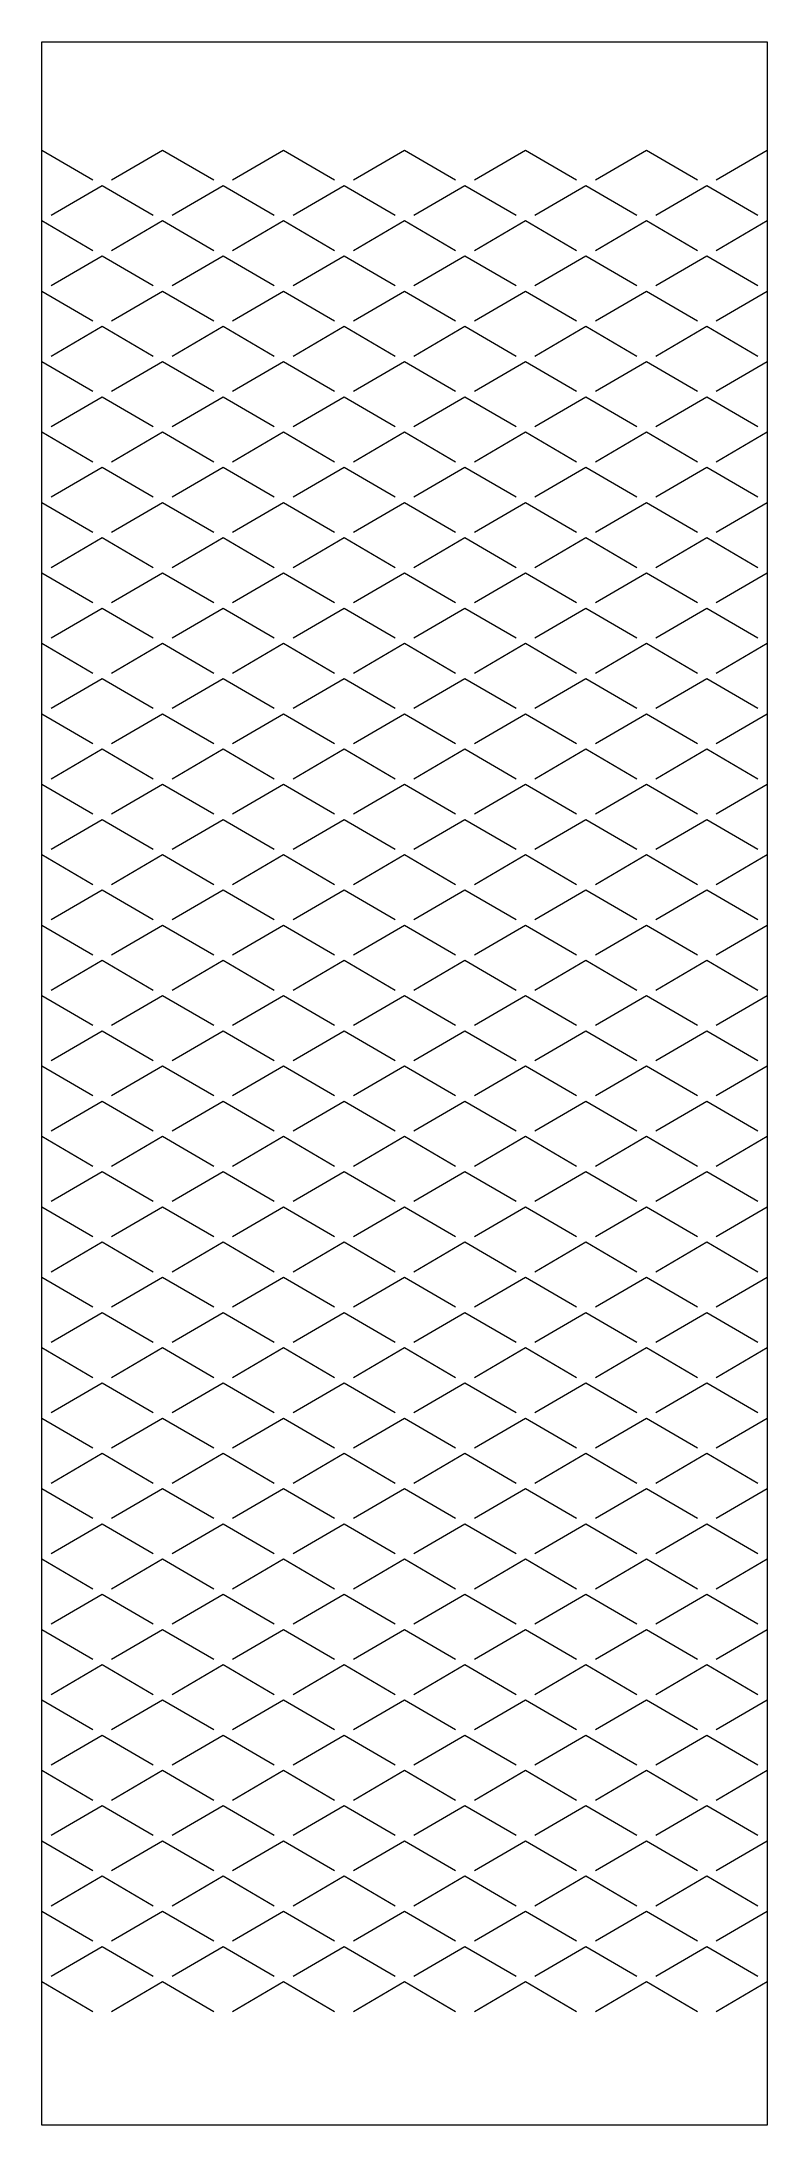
# Model space of a CAD drawing. Header units: metres. Extents: x 0 to 33.4, y 0 to 96.
import ezdxf

# ---------------------------------------------------------------- set-up
doc = ezdxf.new("R2010")
doc.units = ezdxf.units.M
doc.layers.add('TOP', color=1, linetype='Continuous', lineweight=0)

msp = doc.modelspace()

# ---------------------------------------------------------------- linework, layer by layer
at = {"layer": 'TOP'}
for p, q in [((0, 91), (2.351, 89.628)), ((3.219, 89.628), (5.57, 91)), ((5.57, 91), (7.921, 89.628)), ((8.79, 89.628), (11.14, 91)), ((11.14, 91), (13.491, 89.628)), ((14.36, 89.628), (16.71, 91)), ((16.71, 91), (19.061, 89.628)), ((19.93, 89.628), (22.28, 91)), ((22.28, 91), (24.631, 89.628)), ((25.5, 89.628), (27.85, 91)), ((27.85, 91), (30.201, 89.628)), ((31.07, 89.628), (33.42, 91)), ((0.434, 88.006), (2.785, 89.377)), ((2.785, 89.377), (5.136, 88.006)), ((6.005, 88.006), (8.355, 89.377)), ((8.355, 89.377), (10.706, 88.006)), ((11.575, 88.006), (13.925, 89.377)), ((13.925, 89.377), (16.276, 88.006)), ((17.145, 88.006), (19.495, 89.377)), ((19.495, 89.377), (21.846, 88.006)), ((22.715, 88.006), (25.065, 89.377)), ((25.065, 89.377), (27.416, 88.006)), ((28.285, 88.006), (30.635, 89.377)), ((30.635, 89.377), (32.986, 88.006)), ((0, 87.755), (2.351, 86.383)), ((3.219, 86.383), (5.57, 87.755)), ((5.57, 87.755), (7.921, 86.383)), ((8.79, 86.383), (11.14, 87.755)), ((11.14, 87.755), (13.491, 86.383)), ((14.36, 86.383), (16.71, 87.755)), ((16.71, 87.755), (19.061, 86.383)), ((19.93, 86.383), (22.28, 87.755)), ((22.28, 87.755), (24.631, 86.383)), ((25.5, 86.383), (27.85, 87.755)), ((27.85, 87.755), (30.201, 86.383)), ((31.07, 86.383), (33.42, 87.755)), ((0.434, 84.76), (2.785, 86.132)), ((2.785, 86.132), (5.136, 84.76)), ((6.005, 84.76), (8.355, 86.132)), ((8.355, 86.132), (10.706, 84.76)), ((11.575, 84.76), (13.925, 86.132)), ((13.925, 86.132), (16.276, 84.76)), ((17.145, 84.76), (19.495, 86.132)), ((19.495, 86.132), (21.846, 84.76)), ((22.715, 84.76), (25.065, 86.132)), ((25.065, 86.132), (27.416, 84.76)), ((28.285, 84.76), (30.635, 86.132)), ((30.635, 86.132), (32.986, 84.76)), ((0, 84.509), (2.351, 83.138)), ((3.219, 83.138), (5.57, 84.509)), ((5.57, 84.509), (7.921, 83.138)), ((8.79, 83.138), (11.14, 84.509)), ((11.14, 84.509), (13.491, 83.138)), ((14.36, 83.138), (16.71, 84.509)), ((16.71, 84.509), (19.061, 83.138)), ((19.93, 83.138), (22.28, 84.509)), ((22.28, 84.509), (24.631, 83.138)), ((25.5, 83.138), (27.85, 84.509)), ((27.85, 84.509), (30.201, 83.138)), ((31.07, 83.138), (33.42, 84.509)), ((0.434, 81.515), (2.785, 82.887)), ((2.785, 82.887), (5.136, 81.515)), ((6.005, 81.515), (8.355, 82.887)), ((8.355, 82.887), (10.706, 81.515)), ((11.575, 81.515), (13.925, 82.887)), ((13.925, 82.887), (16.276, 81.515)), ((17.145, 81.515), (19.495, 82.887)), ((19.495, 82.887), (21.846, 81.515)), ((22.715, 81.515), (25.065, 82.887)), ((25.065, 82.887), (27.416, 81.515)), ((28.285, 81.515), (30.635, 82.887)), ((30.635, 82.887), (32.986, 81.515)), ((0, 81.264), (2.351, 79.892)), ((3.219, 79.892), (5.57, 81.264)), ((5.57, 81.264), (7.921, 79.892)), ((8.79, 79.892), (11.14, 81.264)), ((11.14, 81.264), (13.491, 79.892)), ((14.36, 79.892), (16.71, 81.264)), ((16.71, 81.264), (19.061, 79.892)), ((19.93, 79.892), (22.28, 81.264)), ((22.28, 81.264), (24.631, 79.892)), ((25.5, 79.892), (27.85, 81.264)), ((27.85, 81.264), (30.201, 79.892)), ((31.07, 79.892), (33.42, 81.264)), ((0.434, 78.27), (2.785, 79.642)), ((2.785, 79.642), (5.136, 78.27)), ((6.005, 78.27), (8.355, 79.642)), ((8.355, 79.642), (10.706, 78.27)), ((11.575, 78.27), (13.925, 79.642)), ((13.925, 79.642), (16.276, 78.27)), ((17.145, 78.27), (19.495, 79.642)), ((19.495, 79.642), (21.846, 78.27)), ((22.715, 78.27), (25.065, 79.642)), ((25.065, 79.642), (27.416, 78.27)), ((28.285, 78.27), (30.635, 79.642)), ((30.635, 79.642), (32.986, 78.27)), ((0, 78.019), (2.351, 76.647)), ((3.219, 76.647), (5.57, 78.019)), ((5.57, 78.019), (7.921, 76.647)), ((8.79, 76.647), (11.14, 78.019)), ((11.14, 78.019), (13.491, 76.647)), ((14.36, 76.647), (16.71, 78.019)), ((16.71, 78.019), (19.061, 76.647)), ((19.93, 76.647), (22.28, 78.019)), ((22.28, 78.019), (24.631, 76.647)), ((25.5, 76.647), (27.85, 78.019)), ((27.85, 78.019), (30.201, 76.647)), ((31.07, 76.647), (33.42, 78.019)), ((0.434, 75.024), (2.785, 76.396)), ((2.785, 76.396), (5.136, 75.024)), ((6.005, 75.024), (8.355, 76.396)), ((8.355, 76.396), (10.706, 75.024)), ((11.575, 75.024), (13.925, 76.396)), ((13.925, 76.396), (16.276, 75.024)), ((17.145, 75.024), (19.495, 76.396)), ((19.495, 76.396), (21.846, 75.024)), ((22.715, 75.024), (25.065, 76.396)), ((25.065, 76.396), (27.416, 75.024)), ((28.285, 75.024), (30.635, 76.396)), ((30.635, 76.396), (32.986, 75.024)), ((0, 74.774), (2.351, 73.402)), ((3.219, 73.402), (5.57, 74.774)), ((5.57, 74.774), (7.921, 73.402)), ((8.79, 73.402), (11.14, 74.774)), ((11.14, 74.774), (13.491, 73.402)), ((14.36, 73.402), (16.71, 74.774)), ((16.71, 74.774), (19.061, 73.402)), ((19.93, 73.402), (22.28, 74.774)), ((22.28, 74.774), (24.631, 73.402)), ((25.5, 73.402), (27.85, 74.774)), ((27.85, 74.774), (30.201, 73.402)), ((31.07, 73.402), (33.42, 74.774)), ((0.434, 71.779), (2.785, 73.151)), ((2.785, 73.151), (5.136, 71.779)), ((6.005, 71.779), (8.355, 73.151)), ((8.355, 73.151), (10.706, 71.779)), ((11.575, 71.779), (13.925, 73.151)), ((13.925, 73.151), (16.276, 71.779)), ((17.145, 71.779), (19.495, 73.151)), ((19.495, 73.151), (21.846, 71.779)), ((22.715, 71.779), (25.065, 73.151)), ((25.065, 73.151), (27.416, 71.779)), ((28.285, 71.779), (30.635, 73.151)), ((30.635, 73.151), (32.986, 71.779)), ((0, 71.528), (2.351, 70.156)), ((3.219, 70.156), (5.57, 71.528)), ((5.57, 71.528), (7.921, 70.156)), ((8.79, 70.156), (11.14, 71.528)), ((11.14, 71.528), (13.491, 70.156)), ((14.36, 70.156), (16.71, 71.528)), ((16.71, 71.528), (19.061, 70.156)), ((19.93, 70.156), (22.28, 71.528)), ((22.28, 71.528), (24.631, 70.156)), ((25.5, 70.156), (27.85, 71.528)), ((27.85, 71.528), (30.201, 70.156)), ((31.07, 70.156), (33.42, 71.528)), ((0.434, 68.534), (2.785, 69.906)), ((2.785, 69.906), (5.136, 68.534)), ((6.005, 68.534), (8.355, 69.906)), ((8.355, 69.906), (10.706, 68.534)), ((11.575, 68.534), (13.925, 69.906)), ((13.925, 69.906), (16.276, 68.534)), ((17.145, 68.534), (19.495, 69.906)), ((19.495, 69.906), (21.846, 68.534)), ((22.715, 68.534), (25.065, 69.906)), ((25.065, 69.906), (27.416, 68.534)), ((28.285, 68.534), (30.635, 69.906)), ((30.635, 69.906), (32.986, 68.534)), ((0, 68.283), (2.351, 66.911)), ((3.219, 66.911), (5.57, 68.283)), ((5.57, 68.283), (7.921, 66.911)), ((8.79, 66.911), (11.14, 68.283)), ((11.14, 68.283), (13.491, 66.911)), ((14.36, 66.911), (16.71, 68.283)), ((16.71, 68.283), (19.061, 66.911)), ((19.93, 66.911), (22.28, 68.283)), ((22.28, 68.283), (24.631, 66.911)), ((25.5, 66.911), (27.85, 68.283)), ((27.85, 68.283), (30.201, 66.911)), ((31.07, 66.911), (33.42, 68.283)), ((0.434, 65.289), (2.785, 66.66)), ((2.785, 66.66), (5.136, 65.289)), ((6.005, 65.289), (8.355, 66.66)), ((8.355, 66.66), (10.706, 65.289)), ((11.575, 65.289), (13.925, 66.66)), ((13.925, 66.66), (16.276, 65.289)), ((17.145, 65.289), (19.495, 66.66)), ((19.495, 66.66), (21.846, 65.289)), ((22.715, 65.289), (25.065, 66.66)), ((25.065, 66.66), (27.416, 65.289)), ((28.285, 65.289), (30.635, 66.66)), ((30.635, 66.66), (32.986, 65.289)), ((0, 65.038), (2.351, 63.666)), ((3.219, 63.666), (5.57, 65.038)), ((5.57, 65.038), (7.921, 63.666)), ((8.79, 63.666), (11.14, 65.038)), ((11.14, 65.038), (13.491, 63.666)), ((14.36, 63.666), (16.71, 65.038)), ((16.71, 65.038), (19.061, 63.666)), ((19.93, 63.666), (22.28, 65.038)), ((22.28, 65.038), (24.631, 63.666)), ((25.5, 63.666), (27.85, 65.038)), ((27.85, 65.038), (30.201, 63.666)), ((31.07, 63.666), (33.42, 65.038)), ((0.434, 62.043), (2.785, 63.415)), ((2.785, 63.415), (5.136, 62.043)), ((6.005, 62.043), (8.355, 63.415)), ((8.355, 63.415), (10.706, 62.043)), ((11.575, 62.043), (13.925, 63.415)), ((13.925, 63.415), (16.276, 62.043)), ((17.145, 62.043), (19.495, 63.415)), ((19.495, 63.415), (21.846, 62.043)), ((22.715, 62.043), (25.065, 63.415)), ((25.065, 63.415), (27.416, 62.043)), ((28.285, 62.043), (30.635, 63.415)), ((30.635, 63.415), (32.986, 62.043)), ((0, 61.792), (2.351, 60.421)), ((3.219, 60.421), (5.57, 61.792)), ((5.57, 61.792), (7.921, 60.421)), ((8.79, 60.421), (11.14, 61.792)), ((11.14, 61.792), (13.491, 60.421)), ((14.36, 60.421), (16.71, 61.792)), ((16.71, 61.792), (19.061, 60.421)), ((19.93, 60.421), (22.28, 61.792)), ((22.28, 61.792), (24.631, 60.421)), ((25.5, 60.421), (27.85, 61.792)), ((27.85, 61.792), (30.201, 60.421)), ((31.07, 60.421), (33.42, 61.792)), ((0.434, 58.798), (2.785, 60.17)), ((2.785, 60.17), (5.136, 58.798)), ((6.005, 58.798), (8.355, 60.17)), ((8.355, 60.17), (10.706, 58.798)), ((11.575, 58.798), (13.925, 60.17)), ((13.925, 60.17), (16.276, 58.798)), ((17.145, 58.798), (19.495, 60.17)), ((19.495, 60.17), (21.846, 58.798)), ((22.715, 58.798), (25.065, 60.17)), ((25.065, 60.17), (27.416, 58.798)), ((28.285, 58.798), (30.635, 60.17)), ((30.635, 60.17), (32.986, 58.798)), ((0, 58.547), (2.351, 57.175)), ((3.219, 57.175), (5.57, 58.547)), ((5.57, 58.547), (7.921, 57.175)), ((8.79, 57.175), (11.14, 58.547)), ((11.14, 58.547), (13.491, 57.175)), ((14.36, 57.175), (16.71, 58.547)), ((16.71, 58.547), (19.061, 57.175)), ((19.93, 57.175), (22.28, 58.547)), ((22.28, 58.547), (24.631, 57.175)), ((25.5, 57.175), (27.85, 58.547)), ((27.85, 58.547), (30.201, 57.175)), ((31.07, 57.175), (33.42, 58.547)), ((0.434, 55.553), (2.785, 56.925)), ((2.785, 56.925), (5.136, 55.553)), ((6.005, 55.553), (8.355, 56.925)), ((8.355, 56.925), (10.706, 55.553)), ((11.575, 55.553), (13.925, 56.925)), ((13.925, 56.925), (16.276, 55.553)), ((17.145, 55.553), (19.495, 56.925)), ((19.495, 56.925), (21.846, 55.553)), ((22.715, 55.553), (25.065, 56.925)), ((25.065, 56.925), (27.416, 55.553)), ((28.285, 55.553), (30.635, 56.925)), ((30.635, 56.925), (32.986, 55.553)), ((0, 55.302), (2.351, 53.93)), ((3.219, 53.93), (5.57, 55.302)), ((5.57, 55.302), (7.921, 53.93)), ((8.79, 53.93), (11.14, 55.302)), ((11.14, 55.302), (13.491, 53.93)), ((14.36, 53.93), (16.71, 55.302)), ((16.71, 55.302), (19.061, 53.93)), ((19.93, 53.93), (22.28, 55.302)), ((22.28, 55.302), (24.631, 53.93)), ((25.5, 53.93), (27.85, 55.302)), ((27.85, 55.302), (30.201, 53.93)), ((31.07, 53.93), (33.42, 55.302)), ((0.434, 52.307), (2.785, 53.679)), ((2.785, 53.679), (5.136, 52.307)), ((6.005, 52.307), (8.355, 53.679)), ((8.355, 53.679), (10.706, 52.307)), ((11.575, 52.307), (13.925, 53.679)), ((13.925, 53.679), (16.276, 52.307)), ((17.145, 52.307), (19.495, 53.679)), ((19.495, 53.679), (21.846, 52.307)), ((22.715, 52.307), (25.065, 53.679)), ((25.065, 53.679), (27.416, 52.307)), ((28.285, 52.307), (30.635, 53.679)), ((30.635, 53.679), (32.986, 52.307)), ((0, 52.057), (2.351, 50.685)), ((3.219, 50.685), (5.57, 52.057)), ((5.57, 52.057), (7.921, 50.685)), ((8.79, 50.685), (11.14, 52.057)), ((11.14, 52.057), (13.491, 50.685)), ((14.36, 50.685), (16.71, 52.057)), ((16.71, 52.057), (19.061, 50.685)), ((19.93, 50.685), (22.28, 52.057)), ((22.28, 52.057), (24.631, 50.685)), ((25.5, 50.685), (27.85, 52.057)), ((27.85, 52.057), (30.201, 50.685)), ((31.07, 50.685), (33.42, 52.057)), ((0.434, 49.062), (2.785, 50.434)), ((2.785, 50.434), (5.136, 49.062)), ((6.005, 49.062), (8.355, 50.434)), ((8.355, 50.434), (10.706, 49.062)), ((11.575, 49.062), (13.925, 50.434)), ((13.925, 50.434), (16.276, 49.062)), ((17.145, 49.062), (19.495, 50.434)), ((19.495, 50.434), (21.846, 49.062)), ((22.715, 49.062), (25.065, 50.434)), ((25.065, 50.434), (27.416, 49.062)), ((28.285, 49.062), (30.635, 50.434)), ((30.635, 50.434), (32.986, 49.062)), ((0, 48.811), (2.351, 47.44)), ((3.219, 47.44), (5.57, 48.811)), ((5.57, 48.811), (7.921, 47.44)), ((8.79, 47.44), (11.14, 48.811)), ((11.14, 48.811), (13.491, 47.44)), ((14.36, 47.44), (16.71, 48.811)), ((16.71, 48.811), (19.061, 47.44)), ((19.93, 47.44), (22.28, 48.811)), ((22.28, 48.811), (24.631, 47.44)), ((25.5, 47.44), (27.85, 48.811)), ((27.85, 48.811), (30.201, 47.44)), ((31.07, 47.44), (33.42, 48.811)), ((0.434, 45.817), (2.785, 47.189)), ((2.785, 47.189), (5.136, 45.817)), ((6.005, 45.817), (8.355, 47.189)), ((8.355, 47.189), (10.706, 45.817)), ((11.575, 45.817), (13.925, 47.189)), ((13.925, 47.189), (16.276, 45.817)), ((17.145, 45.817), (19.495, 47.189)), ((19.495, 47.189), (21.846, 45.817)), ((22.715, 45.817), (25.065, 47.189)), ((25.065, 47.189), (27.416, 45.817)), ((28.285, 45.817), (30.635, 47.189)), ((30.635, 47.189), (32.986, 45.817)), ((0, 45.566), (2.351, 44.194)), ((3.219, 44.194), (5.57, 45.566)), ((5.57, 45.566), (7.921, 44.194)), ((8.79, 44.194), (11.14, 45.566)), ((11.14, 45.566), (13.491, 44.194)), ((14.36, 44.194), (16.71, 45.566)), ((16.71, 45.566), (19.061, 44.194)), ((19.93, 44.194), (22.28, 45.566)), ((22.28, 45.566), (24.631, 44.194)), ((25.5, 44.194), (27.85, 45.566)), ((27.85, 45.566), (30.201, 44.194)), ((31.07, 44.194), (33.42, 45.566)), ((0.434, 42.572), (2.785, 43.943)), ((2.785, 43.943), (5.136, 42.572)), ((6.005, 42.572), (8.355, 43.943)), ((8.355, 43.943), (10.706, 42.572)), ((11.575, 42.572), (13.925, 43.943)), ((13.925, 43.943), (16.276, 42.572)), ((17.145, 42.572), (19.495, 43.943)), ((19.495, 43.943), (21.846, 42.572)), ((22.715, 42.572), (25.065, 43.943)), ((25.065, 43.943), (27.416, 42.572)), ((28.285, 42.572), (30.635, 43.943)), ((30.635, 43.943), (32.986, 42.572)), ((0, 42.321), (2.351, 40.949)), ((3.219, 40.949), (5.57, 42.321)), ((5.57, 42.321), (7.921, 40.949)), ((8.79, 40.949), (11.14, 42.321)), ((11.14, 42.321), (13.491, 40.949)), ((14.36, 40.949), (16.71, 42.321)), ((16.71, 42.321), (19.061, 40.949)), ((19.93, 40.949), (22.28, 42.321)), ((22.28, 42.321), (24.631, 40.949)), ((25.5, 40.949), (27.85, 42.321)), ((27.85, 42.321), (30.201, 40.949)), ((31.07, 40.949), (33.42, 42.321)), ((0.434, 39.326), (2.785, 40.698)), ((2.785, 40.698), (5.136, 39.326)), ((6.005, 39.326), (8.355, 40.698)), ((8.355, 40.698), (10.706, 39.326)), ((11.575, 39.326), (13.925, 40.698)), ((13.925, 40.698), (16.276, 39.326)), ((17.145, 39.326), (19.495, 40.698)), ((19.495, 40.698), (21.846, 39.326)), ((22.715, 39.326), (25.065, 40.698)), ((25.065, 40.698), (27.416, 39.326)), ((28.285, 39.326), (30.635, 40.698)), ((30.635, 40.698), (32.986, 39.326)), ((0, 39.075), (2.351, 37.704)), ((3.219, 37.704), (5.57, 39.075)), ((5.57, 39.075), (7.921, 37.704)), ((8.79, 37.704), (11.14, 39.075)), ((11.14, 39.075), (13.491, 37.704)), ((14.36, 37.704), (16.71, 39.075)), ((16.71, 39.075), (19.061, 37.704)), ((19.93, 37.704), (22.28, 39.075)), ((22.28, 39.075), (24.631, 37.704)), ((25.5, 37.704), (27.85, 39.075)), ((27.85, 39.075), (30.201, 37.704)), ((31.07, 37.704), (33.42, 39.075)), ((0.434, 36.081), (2.785, 37.453)), ((2.785, 37.453), (5.136, 36.081)), ((6.005, 36.081), (8.355, 37.453)), ((8.355, 37.453), (10.706, 36.081)), ((11.575, 36.081), (13.925, 37.453)), ((13.925, 37.453), (16.276, 36.081)), ((17.145, 36.081), (19.495, 37.453)), ((19.495, 37.453), (21.846, 36.081)), ((22.715, 36.081), (25.065, 37.453)), ((25.065, 37.453), (27.416, 36.081)), ((28.285, 36.081), (30.635, 37.453)), ((30.635, 37.453), (32.986, 36.081)), ((0, 35.83), (2.351, 34.458)), ((3.219, 34.458), (5.57, 35.83)), ((5.57, 35.83), (7.921, 34.458)), ((8.79, 34.458), (11.14, 35.83)), ((11.14, 35.83), (13.491, 34.458)), ((14.36, 34.458), (16.71, 35.83)), ((16.71, 35.83), (19.061, 34.458)), ((19.93, 34.458), (22.28, 35.83)), ((22.28, 35.83), (24.631, 34.458)), ((25.5, 34.458), (27.85, 35.83)), ((27.85, 35.83), (30.201, 34.458)), ((31.07, 34.458), (33.42, 35.83)), ((0.434, 32.836), (2.785, 34.208)), ((2.785, 34.208), (5.136, 32.836)), ((6.005, 32.836), (8.355, 34.208)), ((8.355, 34.208), (10.706, 32.836)), ((11.575, 32.836), (13.925, 34.208)), ((13.925, 34.208), (16.276, 32.836)), ((17.145, 32.836), (19.495, 34.208)), ((19.495, 34.208), (21.846, 32.836)), ((22.715, 32.836), (25.065, 34.208)), ((25.065, 34.208), (27.416, 32.836)), ((28.285, 32.836), (30.635, 34.208)), ((30.635, 34.208), (32.986, 32.836)), ((0, 32.585), (2.351, 31.213)), ((3.219, 31.213), (5.57, 32.585)), ((5.57, 32.585), (7.921, 31.213)), ((8.79, 31.213), (11.14, 32.585)), ((11.14, 32.585), (13.491, 31.213)), ((14.36, 31.213), (16.71, 32.585)), ((16.71, 32.585), (19.061, 31.213)), ((19.93, 31.213), (22.28, 32.585)), ((22.28, 32.585), (24.631, 31.213)), ((25.5, 31.213), (27.85, 32.585)), ((27.85, 32.585), (30.201, 31.213)), ((31.07, 31.213), (33.42, 32.585)), ((0.434, 29.59), (2.785, 30.962)), ((2.785, 30.962), (5.136, 29.59)), ((6.005, 29.59), (8.355, 30.962)), ((8.355, 30.962), (10.706, 29.59)), ((11.575, 29.59), (13.925, 30.962)), ((13.925, 30.962), (16.276, 29.59)), ((17.145, 29.59), (19.495, 30.962)), ((19.495, 30.962), (21.846, 29.59)), ((22.715, 29.59), (25.065, 30.962)), ((25.065, 30.962), (27.416, 29.59)), ((28.285, 29.59), (30.635, 30.962)), ((30.635, 30.962), (32.986, 29.59)), ((0, 29.34), (2.351, 27.968)), ((3.219, 27.968), (5.57, 29.34)), ((5.57, 29.34), (7.921, 27.968)), ((8.79, 27.968), (11.14, 29.34)), ((11.14, 29.34), (13.491, 27.968)), ((14.36, 27.968), (16.71, 29.34)), ((16.71, 29.34), (19.061, 27.968)), ((19.93, 27.968), (22.28, 29.34)), ((22.28, 29.34), (24.631, 27.968)), ((25.5, 27.968), (27.85, 29.34)), ((27.85, 29.34), (30.201, 27.968)), ((31.07, 27.968), (33.42, 29.34)), ((0.434, 26.345), (2.785, 27.717)), ((2.785, 27.717), (5.136, 26.345)), ((6.005, 26.345), (8.355, 27.717)), ((8.355, 27.717), (10.706, 26.345)), ((11.575, 26.345), (13.925, 27.717)), ((13.925, 27.717), (16.276, 26.345)), ((17.145, 26.345), (19.495, 27.717)), ((19.495, 27.717), (21.846, 26.345)), ((22.715, 26.345), (25.065, 27.717)), ((25.065, 27.717), (27.416, 26.345)), ((28.285, 26.345), (30.635, 27.717)), ((30.635, 27.717), (32.986, 26.345)), ((0, 26.094), (2.351, 24.723)), ((3.219, 24.723), (5.57, 26.094)), ((5.57, 26.094), (7.921, 24.723)), ((8.79, 24.723), (11.14, 26.094)), ((11.14, 26.094), (13.491, 24.723)), ((14.36, 24.723), (16.71, 26.094)), ((16.71, 26.094), (19.061, 24.723)), ((19.93, 24.723), (22.28, 26.094)), ((22.28, 26.094), (24.631, 24.723)), ((25.5, 24.723), (27.85, 26.094)), ((27.85, 26.094), (30.201, 24.723)), ((31.07, 24.723), (33.42, 26.094)), ((0.434, 23.1), (2.785, 24.472)), ((2.785, 24.472), (5.136, 23.1)), ((6.005, 23.1), (8.355, 24.472)), ((8.355, 24.472), (10.706, 23.1)), ((11.575, 23.1), (13.925, 24.472)), ((13.925, 24.472), (16.276, 23.1)), ((17.145, 23.1), (19.495, 24.472)), ((19.495, 24.472), (21.846, 23.1)), ((22.715, 23.1), (25.065, 24.472)), ((25.065, 24.472), (27.416, 23.1)), ((28.285, 23.1), (30.635, 24.472)), ((30.635, 24.472), (32.986, 23.1)), ((0, 22.849), (2.351, 21.477)), ((3.219, 21.477), (5.57, 22.849)), ((5.57, 22.849), (7.921, 21.477)), ((8.79, 21.477), (11.14, 22.849)), ((11.14, 22.849), (13.491, 21.477)), ((14.36, 21.477), (16.71, 22.849)), ((16.71, 22.849), (19.061, 21.477)), ((19.93, 21.477), (22.28, 22.849)), ((22.28, 22.849), (24.631, 21.477)), ((25.5, 21.477), (27.85, 22.849)), ((27.85, 22.849), (30.201, 21.477)), ((31.07, 21.477), (33.42, 22.849)), ((0.434, 19.855), (2.785, 21.226)), ((2.785, 21.226), (5.136, 19.855)), ((6.005, 19.855), (8.355, 21.226)), ((8.355, 21.226), (10.706, 19.855)), ((11.575, 19.855), (13.925, 21.226)), ((13.925, 21.226), (16.276, 19.855)), ((17.145, 19.855), (19.495, 21.226)), ((19.495, 21.226), (21.846, 19.855)), ((22.715, 19.855), (25.065, 21.226)), ((25.065, 21.226), (27.416, 19.855)), ((28.285, 19.855), (30.635, 21.226)), ((30.635, 21.226), (32.986, 19.855)), ((0, 19.604), (2.351, 18.232)), ((3.219, 18.232), (5.57, 19.604)), ((5.57, 19.604), (7.921, 18.232)), ((8.79, 18.232), (11.14, 19.604)), ((11.14, 19.604), (13.491, 18.232)), ((14.36, 18.232), (16.71, 19.604)), ((16.71, 19.604), (19.061, 18.232)), ((19.93, 18.232), (22.28, 19.604)), ((22.28, 19.604), (24.631, 18.232)), ((25.5, 18.232), (27.85, 19.604)), ((27.85, 19.604), (30.201, 18.232)), ((31.07, 18.232), (33.42, 19.604)), ((0.434, 16.609), (2.785, 17.981)), ((2.785, 17.981), (5.136, 16.609)), ((6.005, 16.609), (8.355, 17.981)), ((8.355, 17.981), (10.706, 16.609)), ((11.575, 16.609), (13.925, 17.981)), ((13.925, 17.981), (16.276, 16.609)), ((17.145, 16.609), (19.495, 17.981)), ((19.495, 17.981), (21.846, 16.609)), ((22.715, 16.609), (25.065, 17.981)), ((25.065, 17.981), (27.416, 16.609)), ((28.285, 16.609), (30.635, 17.981)), ((30.635, 17.981), (32.986, 16.609)), ((0, 16.358), (2.351, 14.987)), ((3.219, 14.987), (5.57, 16.358)), ((5.57, 16.358), (7.921, 14.987)), ((8.79, 14.987), (11.14, 16.358)), ((11.14, 16.358), (13.491, 14.987)), ((14.36, 14.987), (16.71, 16.358)), ((16.71, 16.358), (19.061, 14.987)), ((19.93, 14.987), (22.28, 16.358)), ((22.28, 16.358), (24.631, 14.987)), ((25.5, 14.987), (27.85, 16.358)), ((27.85, 16.358), (30.201, 14.987)), ((31.07, 14.987), (33.42, 16.358)), ((0.434, 13.364), (2.785, 14.736)), ((2.785, 14.736), (5.136, 13.364)), ((6.005, 13.364), (8.355, 14.736)), ((8.355, 14.736), (10.706, 13.364)), ((11.575, 13.364), (13.925, 14.736)), ((13.925, 14.736), (16.276, 13.364)), ((17.145, 13.364), (19.495, 14.736)), ((19.495, 14.736), (21.846, 13.364)), ((22.715, 13.364), (25.065, 14.736)), ((25.065, 14.736), (27.416, 13.364)), ((28.285, 13.364), (30.635, 14.736)), ((30.635, 14.736), (32.986, 13.364)), ((0, 13.113), (2.351, 11.741)), ((3.219, 11.741), (5.57, 13.113)), ((5.57, 13.113), (7.921, 11.741)), ((8.79, 11.741), (11.14, 13.113)), ((11.14, 13.113), (13.491, 11.741)), ((14.36, 11.741), (16.71, 13.113)), ((16.71, 13.113), (19.061, 11.741)), ((19.93, 11.741), (22.28, 13.113)), ((22.28, 13.113), (24.631, 11.741)), ((25.5, 11.741), (27.85, 13.113)), ((27.85, 13.113), (30.201, 11.741)), ((31.07, 11.741), (33.42, 13.113)), ((0.434, 10.119), (2.785, 11.491)), ((2.785, 11.491), (5.136, 10.119)), ((6.005, 10.119), (8.355, 11.491)), ((8.355, 11.491), (10.706, 10.119)), ((11.575, 10.119), (13.925, 11.491)), ((13.925, 11.491), (16.276, 10.119)), ((17.145, 10.119), (19.495, 11.491)), ((19.495, 11.491), (21.846, 10.119)), ((22.715, 10.119), (25.065, 11.491)), ((25.065, 11.491), (27.416, 10.119)), ((28.285, 10.119), (30.635, 11.491)), ((30.635, 11.491), (32.986, 10.119)), ((0, 9.868), (2.351, 8.496)), ((3.219, 8.496), (5.57, 9.868)), ((5.57, 9.868), (7.921, 8.496)), ((8.79, 8.496), (11.14, 9.868)), ((11.14, 9.868), (13.491, 8.496)), ((14.36, 8.496), (16.71, 9.868)), ((16.71, 9.868), (19.061, 8.496)), ((19.93, 8.496), (22.28, 9.868)), ((22.28, 9.868), (24.631, 8.496)), ((25.5, 8.496), (27.85, 9.868)), ((27.85, 9.868), (30.201, 8.496)), ((31.07, 8.496), (33.42, 9.868)), ((0.434, 6.873), (2.785, 8.245)), ((2.785, 8.245), (5.136, 6.873)), ((6.005, 6.873), (8.355, 8.245)), ((8.355, 8.245), (10.706, 6.873)), ((11.575, 6.873), (13.925, 8.245)), ((13.925, 8.245), (16.276, 6.873)), ((17.145, 6.873), (19.495, 8.245)), ((19.495, 8.245), (21.846, 6.873)), ((22.715, 6.873), (25.065, 8.245)), ((25.065, 8.245), (27.416, 6.873)), ((28.285, 6.873), (30.635, 8.245)), ((30.635, 8.245), (32.986, 6.873)), ((0, 6.623), (2.351, 5.251)), ((3.219, 5.251), (5.57, 6.623)), ((5.57, 6.623), (7.921, 5.251)), ((8.79, 5.251), (11.14, 6.623)), ((11.14, 6.623), (13.491, 5.251)), ((14.36, 5.251), (16.71, 6.623)), ((16.71, 6.623), (19.061, 5.251)), ((19.93, 5.251), (22.28, 6.623)), ((22.28, 6.623), (24.631, 5.251)), ((25.5, 5.251), (27.85, 6.623)), ((27.85, 6.623), (30.201, 5.251)), ((31.07, 5.251), (33.42, 6.623))]:
    msp.add_line(p, q, dxfattribs=at)
msp.add_lwpolyline([(0, 0), (0, 96), (33.42, 96), (33.42, 0)], close=True, dxfattribs=at)

doc.saveas('drawing.dxf')
